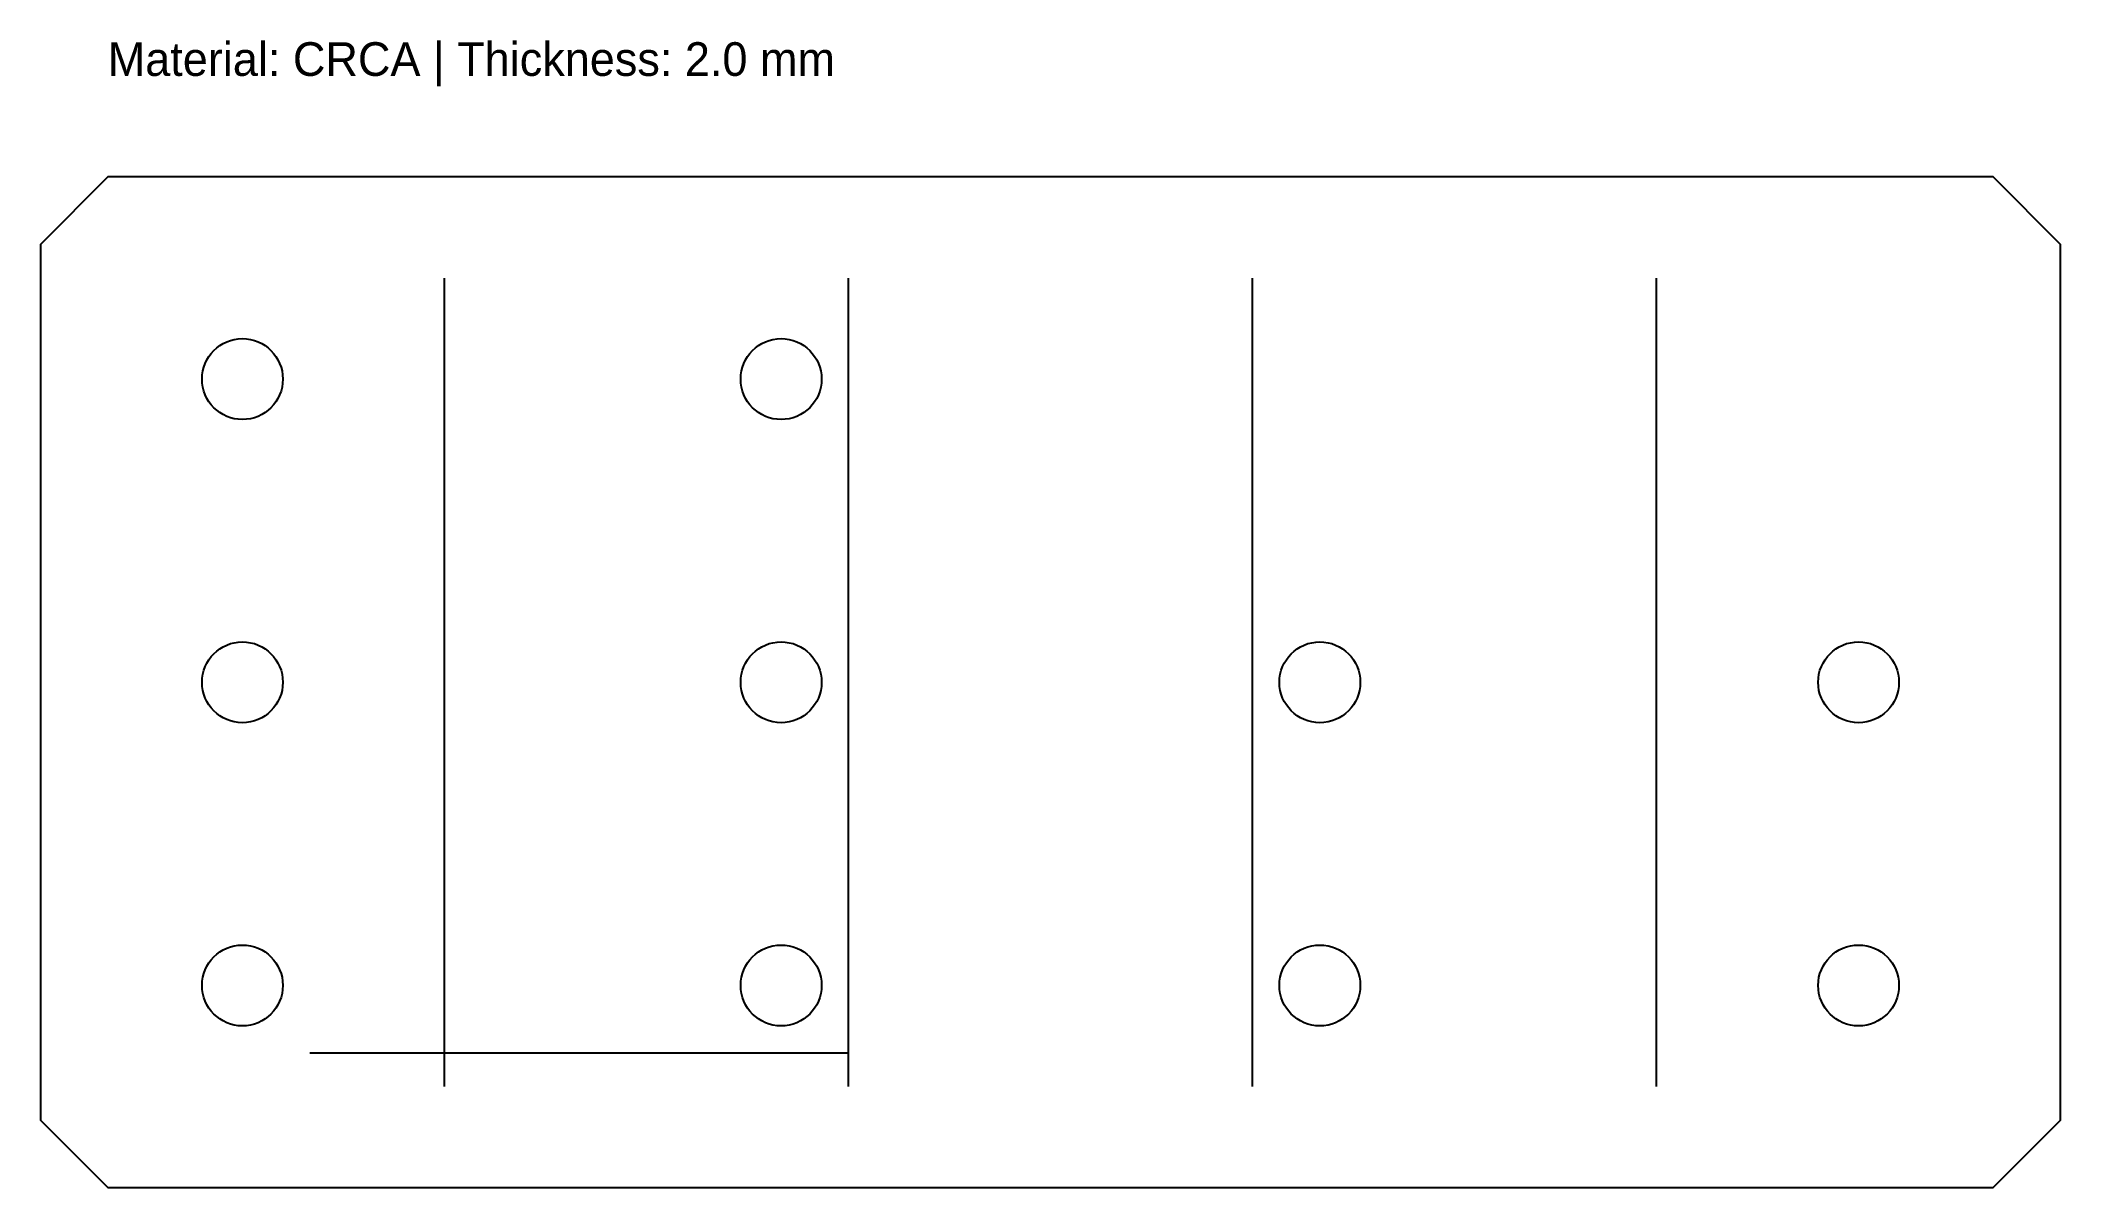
# Model space of a CAD drawing. Header units: metres. Extents: x 0 to 300, y 0 to 170.
import ezdxf

# ---------------------------------------------------------------- set-up
doc = ezdxf.new("R2010")
doc.units = ezdxf.units.M

msp = doc.modelspace()

# ---------------------------------------------------------------- linework, layer by layer
at = {"linetype": 'CONTINUOUS'}
msp.add_line((40, 20), (120, 20), dxfattribs=at)
msp.add_lwpolyline([(10, 0), (290, 0), (300, 10), (300, 140), (290, 150), (10, 150), (0, 140), (0, 10)], close=True)
for centre in [(30, 120), (110, 120), (30, 75), (110, 75), (190, 75), (270, 75), (30, 30), (110, 30), (190, 30), (270, 30)]:
    msp.add_circle(centre, 6)
at = {"layer": 'CONTINUOUS'}
for p, q in [((60, 15), (60, 135)), ((120, 15), (120, 135)), ((180, 15), (180, 135)), ((240, 15), (240, 135))]:
    msp.add_line(p, q, dxfattribs=at)

# ---------------------------------------------------------------- texts
at = {"layer": 'NOTES'}
msp.add_text('Material: CRCA | Thickness: 2.0 mm', height=5, dxfattribs=at).set_placement((10, 165))

doc.saveas('drawing.dxf')
